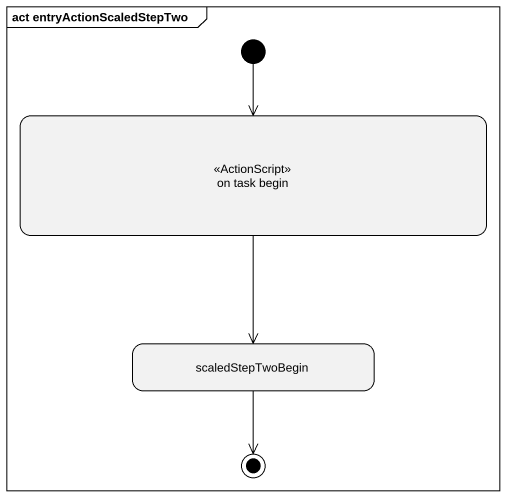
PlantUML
@startuml
mainframe act entryActionScaledStepTwo
hide empty description
state "on task begin" as on_task_begin <<ActionScript>>
state scaledStepTwoBegin
[*] --> on_task_begin
on_task_begin --> scaledStepTwoBegin
scaledStepTwoBegin --> [*]
@enduml
